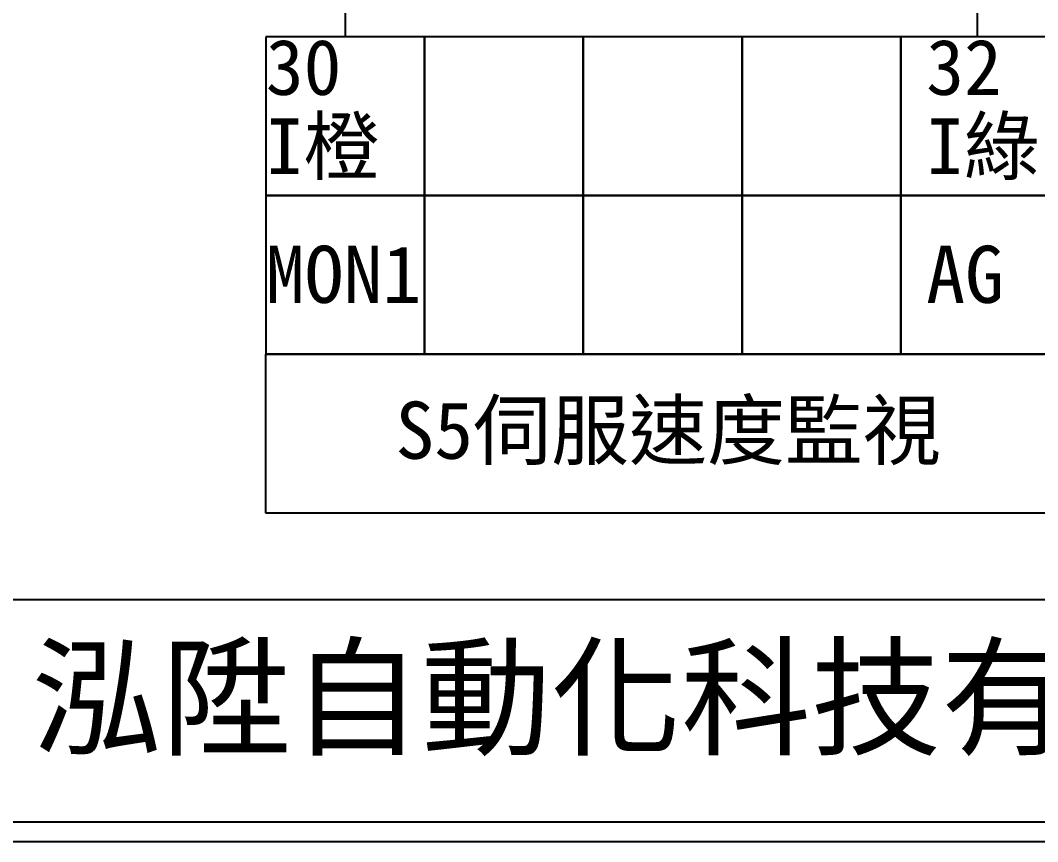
# Model space of a CAD drawing. Extents: x 10 to 297, y 3 to 207.
# Drawn here: x 47.9 to 112, y 3 to 54.7 of the extents above; entities that cross this region are included whole.
import ezdxf

# ---------------------------------------------------------------- set-up
doc = ezdxf.new("R2010")
doc.units = 0
doc.layers.get('0').update_dxf_attribs({"linetype": 'CONTINUOUS'})
doc.layers.add('圖框層', color=7, linetype='CONTINUOUS')
doc.styles.add('STSL', font='KAIU.TTF')

msp = doc.modelspace()

# ---------------------------------------------------------------- linework, layer by layer
for p, q in [((68.36, 57.486), (68.36, 53.696)), ((108.176, 57.467), (108.176, 53.696)), ((113.36, 53.696), (63.36, 53.696)), ((63.36, 53.696), (63.36, 43.696)), ((73.36, 53.696), (63.36, 53.696)), ((73.36, 43.696), (73.36, 53.696)), ((73.36, 53.696), (73.36, 43.696)), ((83.36, 53.696), (73.36, 53.696)), ((83.36, 43.696), (83.36, 53.696)), ((83.36, 53.696), (83.36, 43.696)), ((93.36, 53.696), (83.36, 53.696)), ((93.36, 43.696), (93.36, 53.696)), ((93.36, 53.696), (93.36, 43.696)), ((103.36, 53.696), (93.36, 53.696)), ((103.36, 43.696), (103.36, 53.696)), ((103.36, 53.696), (103.36, 43.696)), ((113.36, 53.696), (103.36, 53.696)), ((63.36, 43.696), (73.36, 43.696)), ((113.36, 43.696), (63.36, 43.696)), ((63.36, 43.696), (63.36, 33.696)), ((73.36, 43.696), (83.36, 43.696)), ((73.36, 33.696), (73.36, 43.696)), ((73.36, 43.696), (73.36, 33.696)), ((83.36, 43.696), (93.36, 43.696)), ((83.36, 33.696), (83.36, 43.696)), ((83.36, 43.696), (83.36, 33.696)), ((93.36, 43.696), (103.36, 43.696)), ((93.36, 33.696), (93.36, 43.696)), ((93.36, 43.696), (93.36, 33.696)), ((103.36, 43.696), (113.36, 43.696)), ((103.36, 33.696), (103.36, 43.696)), ((103.36, 43.696), (103.36, 33.696)), ((73.36, 33.696), (63.36, 33.696)), ((63.36, 23.696), (63.36, 33.696)), ((63.36, 33.696), (73.36, 33.696)), ((113.36, 33.696), (63.36, 33.696)), ((83.36, 33.696), (73.36, 33.696)), ((73.36, 33.696), (83.36, 33.696)), ((93.36, 33.696), (83.36, 33.696)), ((83.36, 33.696), (93.36, 33.696)), ((103.36, 33.696), (93.36, 33.696)), ((93.36, 33.696), (103.36, 33.696)), ((113.36, 33.696), (103.36, 33.696)), ((103.36, 33.696), (113.36, 33.696)), ((73.36, 23.696), (63.36, 23.696)), ((83.36, 23.696), (73.36, 23.696)), ((93.36, 23.696), (83.36, 23.696)), ((103.36, 23.696), (93.36, 23.696)), ((113.36, 23.696), (103.36, 23.696))]:
    msp.add_line(p, q)
at = {"layer": '圖框層', "color": 7}
for p, q in [((11.25, 18.25), (295.75, 18.25)), ((11.25, 4.25), (295.75, 4.25)), ((10, 3), (297, 3))]:
    msp.add_line(p, q, dxfattribs=at)

# ---------------------------------------------------------------- texts
at = {"layer": '圖框層', "color": 4, "style": 'STSL'}
for s, height, p in [('30', 3.5, (63.36, 50.032)), ('32', 3.5, (104.965, 50.032)), ('I橙', 3.5, (63.36, 45.048)), ('I綠', 3.5, (104.965, 45.048)), ('MON1', 3.6, (63.36, 36.933)), ('AG', 3.6, (104.965, 36.933)), ('S5伺服速度監視', 3.6, (71.525, 27.115)), ('泓陞自動化科技有限公司', 6, (48.604, 9.076))]:
    msp.add_text(s, height=height, dxfattribs=at).set_placement(p)

doc.saveas('drawing.dxf')
